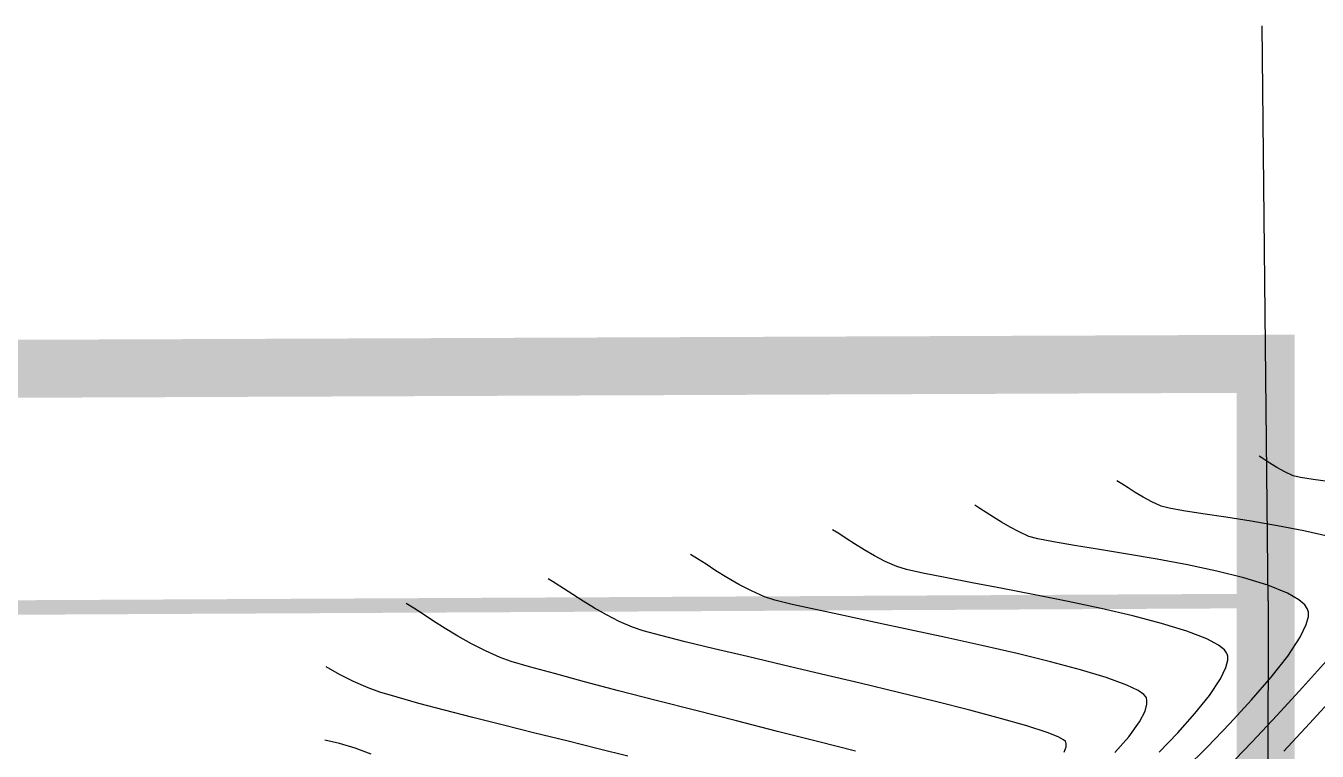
# Model space of a CAD drawing. Header units: feet. Extents: x 26064 to 27719, y 16802 to 28989.
# Drawn here: x 27492.5 to 27581.6, y 18017.2 to 18067.2 of the extents above; entities that cross this region are included whole.
import ezdxf

# ---------------------------------------------------------------- set-up
doc = ezdxf.new("R2010")
doc.units = ezdxf.units.FT
doc.header["$LTSCALE"] = 50
doc.header["$MEASUREMENT"] = 0
for name, pattern in [('DASHED', [0.75, 0.5, -0.25]), ('HIDDEN', [0.375, 0.25, -0.125]), ('HIDN25', [0.0938, 0.0625, -0.0313]), ('PHANTOM', [2.5, 1.25, -0.25, 0.25, -0.25, 0.25, -0.25])]:
    doc.linetypes.add(name, pattern=pattern)
for name, color, linetype in [('CONT-MJR', 160, 'HIDDEN'), ('CONT-MNR', 55, 'HIDN25'), ('DEMO-UTILITY', 1, 'Continuous'), ('s-adjoiners', 1, 'PHANTOM')]:
    doc.layers.add(name, color=color, linetype=linetype)

msp = doc.modelspace()

# ---------------------------------------------------------------- linework, layer by layer
at = {"layer": 'CONT-MJR', "color": 7, "extrusion": (-0.524338, -0.85151, 0)}
msp.add_line((27568.12559, 18035.6225, 630), (27567.7776, 18035.83679, 630), dxfattribs=at)
at = {"layer": 'CONT-MJR', "color": 7, "extrusion": (-0.544357, -0.838854, 0)}
msp.add_line((27568.55272, 18035.34532, 630), (27568.12559, 18035.6225, 630), dxfattribs=at)
at = {"layer": 'CONT-MJR', "color": 7, "extrusion": (-0.538244, -0.842789, 0)}
msp.add_line((27569.04773, 18035.02919, 630), (27568.55272, 18035.34532, 630), dxfattribs=at)
at = {"layer": 'CONT-MJR', "color": 7, "extrusion": (-0.514702, -0.857369, 0)}
msp.add_line((27569.59933, 18034.69805, 630), (27569.04773, 18035.02919, 630), dxfattribs=at)
at = {"layer": 'CONT-MJR', "color": 7}
for p, q in [((27570.19623, 18034.37586, 630), (27569.59933, 18034.69805, 630)), ((27570.82716, 18034.08656, 630), (27570.19623, 18034.37586, 630)), ((27572.38483, 18033.76508, 630), (27571.39223, 18033.94035, 630)), ((27575.30196, 18033.31841, 630), (27573.71729, 18033.55852, 630)), ((27577.05118, 18033.04252, 630), (27575.30196, 18033.31841, 630)), ((27580.69263, 18032.37439, 630), (27578.87729, 18032.72859, 630)), ((27521.42111, 18025.6337, 635), (27520.61758, 18026.1446, 635)), ((27523.22147, 18024.57948, 635), (27522.29245, 18025.10482, 635)), ((27524.19801, 18024.07922, 635), (27523.22147, 18024.57948, 635)), ((27525.97386, 18023.36382, 635), (27525.21196, 18023.62554, 635)), ((27527.24328, 18022.98785, 635), (27525.97386, 18023.36382, 635)), ((27528.94891, 18022.51399, 635), (27527.24328, 18022.98785, 635)), ((27533.38347, 18021.3379, 635), (27531.01942, 18021.95855, 635)), ((27577.09261, 18017.79229, 630), (27578.85418, 18019.6569, 630)), ((27544.34862, 18018.52986, 635), (27541.52365, 18019.248, 635))]:
    msp.add_line(p, q, dxfattribs=at)
at = {"layer": 'CONT-MJR', "color": 7, "extrusion": (-0.2505, -0.968117, 0)}
msp.add_line((27571.39223, 18033.94035, 630), (27570.82716, 18034.08656, 630), dxfattribs=at)
at = {"layer": 'CONT-MJR', "color": 7, "extrusion": (-0.153194, -0.988196, 0)}
msp.add_line((27573.71729, 18033.55852, 630), (27572.38483, 18033.76508, 630), dxfattribs=at)
at = {"layer": 'CONT-MJR', "color": 7, "extrusion": (-0.169425, -0.985543, 0)}
msp.add_line((27578.87729, 18032.72859, 630), (27577.05118, 18033.04252, 630), dxfattribs=at)
at = {"layer": 'CONT-MJR', "color": 7, "extrusion": (-0.225138, -0.974327, 0)}
msp.add_line((27582.40955, 18031.97766, 630), (27580.69263, 18032.37439, 630), dxfattribs=at)
at = {"layer": 'CONT-MJR', "color": 7, "extrusion": (-0.519454, -0.854498, 0)}
msp.add_line((27519.25451, 18027.02637, 635), (27518.71525, 18027.35419, 635), dxfattribs=at)
at = {"layer": 'CONT-MJR', "color": 7, "extrusion": (0.541276, 0.840845, 0)}
msp.add_line((27519.892, 18026.616, 635), (27519.25451, 18027.02637, 635), dxfattribs=at)
at = {"layer": 'CONT-MJR', "color": 7, "extrusion": (0.544803, 0.838564, 0)}
msp.add_line((27520.61758, 18026.1446, 635), (27519.892, 18026.616, 635), dxfattribs=at)
at = {"layer": 'CONT-MJR', "color": 7, "extrusion": (0.518872, 0.854852, 0)}
msp.add_line((27522.29245, 18025.10482, 635), (27521.42111, 18025.6337, 635), dxfattribs=at)
at = {"layer": 'CONT-MJR', "color": 7, "extrusion": (-0.408417, -0.912796, 0)}
msp.add_line((27525.21196, 18023.62554, 635), (27524.19801, 18024.07922, 635), dxfattribs=at)
at = {"layer": 'CONT-MJR', "color": 7, "extrusion": (0.747361, -0.664418, 0)}
msp.add_line((27580.59611, 18021.54832, 630), (27582.24526, 18023.40335, 630), dxfattribs=at)
at = {"layer": 'CONT-MJR', "color": 7, "extrusion": (-0.259098, -0.965851, 0)}
msp.add_line((27531.01942, 18021.95855, 635), (27528.94891, 18022.51399, 635), dxfattribs=at)
at = {"layer": 'CONT-MJR', "color": 7, "extrusion": (0.735578, -0.67744, 0)}
msp.add_line((27578.85418, 18019.6569, 630), (27580.59611, 18021.54832, 630), dxfattribs=at)
at = {"layer": 'CONT-MJR', "color": 7, "extrusion": (-0.250619, -0.968086, 0)}
msp.add_line((27535.96975, 18020.66836, 635), (27533.38347, 18021.3379, 635), dxfattribs=at)
at = {"layer": 'CONT-MJR', "color": 7, "extrusion": (-0.248455, -0.968643, 0)}
msp.add_line((27538.70692, 18019.96629, 635), (27535.96975, 18020.66836, 635), dxfattribs=at)
at = {"layer": 'CONT-MJR', "color": 7, "extrusion": (-0.247097, -0.968991, 0)}
msp.add_line((27541.52365, 18019.248, 635), (27538.70692, 18019.96629, 635), dxfattribs=at)
at = {"layer": 'CONT-MJR', "color": 7, "extrusion": (-0.246231, -0.969211, 0)}
msp.add_line((27547.11051, 18017.8282, 635), (27544.34862, 18018.52986, 635), dxfattribs=at)
at = {"layer": 'CONT-MJR', "color": 7, "extrusion": (-0.246691, -0.969094, 0)}
msp.add_line((27549.73798, 18017.15935, 635), (27547.11051, 18017.8282, 635), dxfattribs=at)
at = {"layer": 'CONT-MJR', "color": 7, "extrusion": (0.720484, -0.693472, 0)}
msp.add_line((27575.38455, 18016.01769, 630), (27577.09261, 18017.79229, 630), dxfattribs=at)
at = {"layer": 'CONT-MNR', "color": 7, "extrusion": (0.527567, 0.849513, 0)}
msp.add_line((27577.92088, 18037.32786, 629), (27577.59007, 18037.5333, 629), dxfattribs=at)
at = {"layer": 'CONT-MNR', "color": 7, "extrusion": (-0.544244, -0.838927, 0)}
msp.add_line((27578.33738, 18037.05766, 629), (27577.92088, 18037.32786, 629), dxfattribs=at)
at = {"layer": 'CONT-MNR', "color": 7, "extrusion": (0.528106, 0.849178, 0)}
msp.add_line((27578.8245, 18036.75473, 629), (27578.33738, 18037.05766, 629), dxfattribs=at)
at = {"layer": 'CONT-MNR', "color": 7, "extrusion": (0.48832, 0.872665, 0)}
msp.add_line((27579.36713, 18036.45108, 629), (27578.8245, 18036.75473, 629), dxfattribs=at)
at = {"layer": 'CONT-MNR', "color": 7, "extrusion": (0.423171, 0.90605, 0)}
msp.add_line((27579.9502, 18036.17876, 629), (27579.36713, 18036.45108, 629), dxfattribs=at)
at = {"layer": 'CONT-MNR', "color": 7}
for p, q in [((27580.44286, 18036.0601, 629), (27579.9502, 18036.17876, 629)), ((27558.32457, 18033.92048, 631), (27557.96513, 18034.14027, 631)), ((27558.75677, 18033.64095, 631), (27558.32457, 18033.92048, 631)), ((27559.80456, 18032.97663, 631), (27559.253, 18033.32017, 631)), ((27548.57838, 18032.18343, 632), (27548.15266, 18032.44375, 632)), ((27550.33126, 18031.06555, 632), (27549.678, 18031.47243, 632)), ((27538.83219, 18030.44639, 633), (27538.34019, 18030.74723, 633)), ((27539.42376, 18030.06377, 633), (27538.83219, 18030.44639, 633)), ((27551.03974, 18030.6536, 632), (27550.33126, 18031.06555, 632)), ((27572.64639, 18030.01779, 631), (27570.5675, 18030.41232, 631)), ((27552.58108, 18029.90215, 632), (27551.79312, 18030.25851, 632)), ((27576.55235, 18029.11865, 631), (27574.66977, 18029.58649, 631)), ((27529.00975, 18028.75768, 634), (27528.52772, 18029.05071, 634)), ((27543.45804, 18027.80995, 633), (27542.54741, 18028.22178, 633)), ((27544.16278, 18027.59126, 633), (27543.45804, 18027.80995, 633)), ((27564.40619, 18027.49883, 632), (27562.1077, 18027.9622, 632)), ((27580.34856, 18027.61632, 631), (27579.55396, 18028.07431, 631)), ((27531.72531, 18027.04004, 634), (27530.94643, 18027.5128, 634)), ((27545.35959, 18027.29701, 633), (27544.16278, 18027.59126, 633)), ((27566.68768, 18027.01009, 632), (27564.40619, 18027.49883, 632)), ((27580.96896, 18026.8866, 631), (27580.9183, 18027.01177, 631)), ((27580.99814, 18026.754, 631), (27580.96896, 18026.8866, 631)), ((27533.42865, 18026.12327, 634), (27532.55574, 18026.57045, 634)), ((27551.1141, 18026.05363, 633), (27548.91409, 18026.51891, 633)), ((27580.43025, 18025.02495, 631), (27580.85504, 18025.90313, 631)), ((27580.85504, 18025.90313, 631), (27580.99688, 18026.44982, 631)), ((27580.99688, 18026.44982, 631), (27580.99814, 18026.754, 631)), ((27536.30854, 18025.14009, 634), (27535.07091, 18025.47657, 634)), ((27555.96551, 18025.01705, 633), (27553.49086, 18025.54992, 633)), ((27573.99311, 18024.91134, 632), (27572.60488, 18025.44662, 632)), ((27544.77411, 18023.10408, 634), (27542.28067, 18023.6903, 634)), ((27575.30538, 18022.93841, 632), (27575.42924, 18023.44013, 632)), ((27575.39816, 18023.85258, 632), (27575.3538, 18023.95683, 632)), ((27575.42924, 18023.44013, 632), (27575.42674, 18023.72573, 632)), ((27578.43149, 18022.268, 631), (27579.57533, 18023.72928, 631)), ((27514.12309, 18022.46231, 636), (27513.19559, 18022.97429, 636)), ((27547.39374, 18022.48829, 634), (27544.77411, 18023.10408, 634)), ((27550.06446, 18021.85607, 634), (27547.39374, 18022.48829, 634)), ((27567.0482, 18022.24031, 633), (27565.26652, 18022.7797, 633)), ((27574.92739, 18022.1506, 632), (27575.30538, 18022.93841, 632)), ((27516.08892, 18021.53334, 636), (27515.09015, 18021.97642, 636)), ((27552.71115, 18021.22057, 634), (27550.06446, 18021.85607, 634)), ((27569.25702, 18021.34255, 633), (27568.45479, 18021.72747, 633)), ((27577.07485, 18020.69933, 631), (27578.43149, 18022.268, 631)), ((27519.60373, 18020.46132, 636), (27518.09557, 18020.88261, 636)), ((27557.63205, 18019.99232, 634), (27555.25872, 18020.59494, 634)), ((27569.78978, 18020.90089, 633), (27569.64376, 18021.07177, 633)), ((27569.82735, 18020.81856, 633), (27569.78978, 18020.90089, 633)), ((27569.8558, 18020.69191, 633), (27569.82735, 18020.81856, 633)), ((27571.97508, 18018.43435, 632), (27573.15795, 18019.75679, 632)), ((27525.43246, 18018.95491, 636), (27523.33176, 18019.48571, 636)), ((27574.02758, 18017.47268, 631), (27575.58151, 18019.08148, 631)), ((27579.30073, 18017.16127, 629), (27581.07796, 18019.07284, 629)), ((27514.1269, 18017.6831, 637), (27513.09796, 18017.92413, 637)), ((27570.69417, 18017.09963, 632), (27571.97508, 18018.43435, 632)), ((27515.19179, 18017.37248, 637), (27514.1269, 18017.6831, 637)), ((27534.02287, 18016.81941, 636), (27531.9663, 18017.3316, 636)), ((27564.25655, 18017.78454, 634), (27564.22902, 18017.83489, 634)), ((27564.27048, 18017.4619, 634), (27564.27799, 18017.6841, 634))]:
    msp.add_line(p, q, dxfattribs=at)
at = {"layer": 'CONT-MNR', "color": 7, "extrusion": (-0.153617, -0.988131, 0)}
msp.add_line((27581.31901, 18035.92389, 629), (27580.44286, 18036.0601, 629), dxfattribs=at)
at = {"layer": 'CONT-MNR', "color": 7, "extrusion": (-0.134805, -0.990872, 0)}
msp.add_line((27582.49167, 18035.76436, 629), (27581.31901, 18035.92389, 629), dxfattribs=at)
at = {"layer": 'CONT-MNR', "color": 7, "extrusion": (-0.54288, -0.83981, 0)}
for p, q in [((27559.253, 18033.32017, 631), (27558.75677, 18033.64095, 631)), ((27549.678, 18031.47243, 632), (27549.09027, 18031.85236, 632)), ((27540.103, 18029.6247, 633), (27539.42376, 18030.06377, 633))]:
    msp.add_line(p, q, dxfattribs=at)
at = {"layer": 'CONT-MNR', "color": 7, "extrusion": (-0.54308, -0.839681, 0)}
msp.add_line((27549.09027, 18031.85236, 632), (27548.57838, 18032.18343, 632), dxfattribs=at)
at = {"layer": 'CONT-MNR', "color": 7, "extrusion": (0.502654, 0.864488, 0)}
msp.add_line((27560.40274, 18032.62882, 631), (27559.80456, 18032.97663, 631), dxfattribs=at)
at = {"layer": 'CONT-MNR', "color": 7, "extrusion": (-0.464443, -0.885603, 0)}
for p, q in [((27561.03883, 18032.29523, 631), (27560.40274, 18032.62882, 631)), ((27551.79312, 18030.25851, 632), (27551.03974, 18030.6536, 632)), ((27542.54741, 18028.22178, 633), (27541.67674, 18028.67839, 633))]:
    msp.add_line(p, q, dxfattribs=at)
at = {"layer": 'CONT-MNR', "color": 7, "extrusion": (-0.412069, -0.911153, 0)}
msp.add_line((27561.70412, 18031.99435, 631), (27561.03883, 18032.29523, 631), dxfattribs=at)
at = {"layer": 'CONT-MNR', "color": 7, "extrusion": (0.262633, 0.964896, 0)}
msp.add_line((27562.32517, 18031.82531, 631), (27561.70412, 18031.99435, 631), dxfattribs=at)
at = {"layer": 'CONT-MNR', "color": 7, "extrusion": (-0.188886, -0.981999, 0)}
msp.add_line((27563.4024, 18031.61811, 631), (27562.32517, 18031.82531, 631), dxfattribs=at)
at = {"layer": 'CONT-MNR', "color": 7, "extrusion": (-0.166901, -0.985974, 0)}
msp.add_line((27564.85053, 18031.37297, 631), (27563.4024, 18031.61811, 631), dxfattribs=at)
at = {"layer": 'CONT-MNR', "color": 7, "extrusion": (-0.161004, -0.986954, 0)}
msp.add_line((27566.58428, 18031.09014, 631), (27564.85053, 18031.37297, 631), dxfattribs=at)
at = {"layer": 'CONT-MNR', "color": 7, "extrusion": (-0.163381, -0.986563, 0)}
msp.add_line((27568.51837, 18030.76985, 631), (27566.58428, 18031.09014, 631), dxfattribs=at)
at = {"layer": 'CONT-MNR', "color": 7, "extrusion": (-0.171882, -0.985118, 0)}
msp.add_line((27570.5675, 18030.41232, 631), (27568.51837, 18030.76985, 631), dxfattribs=at)
at = {"layer": 'CONT-MNR', "color": 7, "extrusion": (-0.528687, -0.848817, 0)}
msp.add_line((27540.85796, 18029.15447, 633), (27540.103, 18029.6247, 633), dxfattribs=at)
at = {"layer": 'CONT-MNR', "color": 7, "extrusion": (-0.281521, -0.959555, 0)}
msp.add_line((27553.24856, 18029.70632, 632), (27552.58108, 18029.90215, 632), dxfattribs=at)
at = {"layer": 'CONT-MNR', "color": 7, "extrusion": (-0.216579, -0.976265, 0)}
msp.add_line((27554.3942, 18029.45217, 632), (27553.24856, 18029.70632, 632), dxfattribs=at)
at = {"layer": 'CONT-MNR', "color": 7, "extrusion": (-0.208474, -0.978028, 0)}
msp.add_line((27574.66977, 18029.58649, 631), (27572.64639, 18030.01779, 631), dxfattribs=at)
at = {"layer": 'CONT-MNR', "color": 7, "extrusion": (-0.541276, -0.840845, 0)}
msp.add_line((27529.57959, 18028.39085, 634), (27529.00975, 18028.75768, 634), dxfattribs=at)
at = {"layer": 'CONT-MNR', "color": 7, "extrusion": (-0.502654, -0.864488, 0)}
msp.add_line((27541.67674, 18028.67839, 633), (27540.85796, 18029.15447, 633), dxfattribs=at)
at = {"layer": 'CONT-MNR', "color": 7, "extrusion": (-0.195339, -0.980736, 0)}
msp.add_line((27555.93545, 18029.14518, 632), (27554.3942, 18029.45217, 632), dxfattribs=at)
at = {"layer": 'CONT-MNR', "color": 7, "extrusion": (-0.187678, -0.982231, 0)}
msp.add_line((27557.78981, 18028.79087, 632), (27555.93545, 18029.14518, 632), dxfattribs=at)
at = {"layer": 'CONT-MNR', "color": 7, "extrusion": (-0.186672, -0.982422, 0)}
msp.add_line((27559.87473, 18028.39471, 632), (27557.78981, 18028.79087, 632), dxfattribs=at)
at = {"layer": 'CONT-MNR', "color": 7, "extrusion": (-0.291156, -0.956676, 0)}
msp.add_line((27578.20884, 18028.61452, 631), (27576.55235, 18029.11865, 631), dxfattribs=at)
at = {"layer": 'CONT-MNR', "color": 7, "extrusion": (-0.372676, -0.927962, 0)}
msp.add_line((27579.55396, 18028.07431, 631), (27578.20884, 18028.61452, 631), dxfattribs=at)
at = {"layer": 'CONT-MNR', "color": 7, "extrusion": (-0.544803, -0.838564, 0)}
msp.add_line((27530.22817, 18027.96948, 634), (27529.57959, 18028.39085, 634), dxfattribs=at)
at = {"layer": 'CONT-MNR', "color": 7, "extrusion": (-0.536549, -0.843869, 0)}
msp.add_line((27530.94643, 18027.5128, 634), (27530.22817, 18027.96948, 634), dxfattribs=at)
at = {"layer": 'CONT-MNR', "color": 7, "extrusion": (-0.190159, -0.981753, 0)}
msp.add_line((27562.1077, 18027.9622, 632), (27559.87473, 18028.39471, 632), dxfattribs=at)
at = {"layer": 'CONT-MNR', "color": 7, "extrusion": (-0.492228, -0.870466, 0)}
msp.add_line((27532.55574, 18026.57045, 634), (27531.72531, 18027.04004, 634), dxfattribs=at)
at = {"layer": 'CONT-MNR', "color": 7, "extrusion": (-0.218524, -0.975832, 0)}
msp.add_line((27546.96964, 18026.93646, 633), (27545.35959, 18027.29701, 633), dxfattribs=at)
at = {"layer": 'CONT-MNR', "color": 7, "extrusion": (-0.209955, -0.977711, 0)}
msp.add_line((27548.91409, 18026.51891, 633), (27546.96964, 18026.93646, 633), dxfattribs=at)
at = {"layer": 'CONT-MNR', "color": 7, "extrusion": (-0.227011, -0.973892, 0)}
msp.add_line((27568.86964, 18026.50148, 632), (27566.68768, 18027.01009, 632), dxfattribs=at)
at = {"layer": 'CONT-MNR', "color": 7, "extrusion": (-0.664537, -0.747255, 0)}
msp.add_line((27580.75165, 18027.25786, 631), (27580.34856, 18027.61632, 631), dxfattribs=at)
at = {"layer": 'CONT-MNR', "color": 7, "extrusion": (0.827997, 0.560733, 0)}
msp.add_line((27580.9183, 18027.01177, 631), (27580.75165, 18027.25786, 631), dxfattribs=at)
at = {"layer": 'CONT-MNR', "color": 7, "extrusion": (-0.408417, -0.912796, 0)}
msp.add_line((27534.335, 18025.71775, 634), (27533.42865, 18026.12327, 634), dxfattribs=at)
at = {"layer": 'CONT-MNR', "color": 7, "extrusion": (-0.207328, -0.978271, 0)}
msp.add_line((27553.49086, 18025.54992, 633), (27551.1141, 18026.05363, 633), dxfattribs=at)
at = {"layer": 'CONT-MNR', "color": 7, "extrusion": (-0.252999, -0.967467, 0)}
msp.add_line((27570.86955, 18025.97849, 632), (27568.86964, 18026.50148, 632), dxfattribs=at)
at = {"layer": 'CONT-MNR', "color": 7, "extrusion": (-0.293043, -0.956099, 0)}
msp.add_line((27572.60488, 18025.44662, 632), (27570.86955, 18025.97849, 632), dxfattribs=at)
at = {"layer": 'CONT-MNR', "color": 7, "extrusion": (-0.31143, -0.950269, 0)}
msp.add_line((27535.07091, 18025.47657, 634), (27534.335, 18025.71775, 634), dxfattribs=at)
at = {"layer": 'CONT-MNR', "color": 7, "extrusion": (-0.243947, -0.969788, 0)}
msp.add_line((27537.97278, 18024.72145, 634), (27536.30854, 18025.14009, 634), dxfattribs=at)
at = {"layer": 'CONT-MNR', "color": 7, "extrusion": (-0.2164, -0.976305, 0)}
msp.add_line((27558.45924, 18024.46431, 633), (27555.96551, 18025.01705, 633), dxfattribs=at)
at = {"layer": 'CONT-MNR', "color": 7, "extrusion": (0.834674, -0.550745, 0)}
msp.add_line((27579.57533, 18023.72928, 631), (27580.43025, 18025.02495, 631), dxfattribs=at)
at = {"layer": 'CONT-MNR', "color": 7, "extrusion": (-0.235134, -0.971963, 0)}
msp.add_line((27539.98852, 18024.23381, 634), (27537.97278, 18024.72145, 634), dxfattribs=at)
at = {"layer": 'CONT-MNR', "color": 7, "extrusion": (-0.230719, -0.97302, 0)}
msp.add_line((27542.28067, 18023.6903, 634), (27539.98852, 18024.23381, 634), dxfattribs=at)
at = {"layer": 'CONT-MNR', "color": 7, "extrusion": (-0.225484, -0.974247, 0)}
msp.add_line((27560.89321, 18023.90098, 633), (27558.45924, 18024.46431, 633), dxfattribs=at)
at = {"layer": 'CONT-MNR', "color": 7, "extrusion": (-0.468474, -0.883478, 0)}
msp.add_line((27574.79832, 18024.48437, 632), (27573.99311, 18024.91134, 632), dxfattribs=at)
at = {"layer": 'CONT-MNR', "color": 7, "extrusion": (-0.623759, -0.781616, 0)}
msp.add_line((27575.19637, 18024.16672, 632), (27574.79832, 18024.48437, 632), dxfattribs=at)
at = {"layer": 'CONT-MNR', "color": 7, "extrusion": (0.799969, 0.600042, 0)}
msp.add_line((27575.3538, 18023.95683, 632), (27575.19637, 18024.16672, 632), dxfattribs=at)
at = {"layer": 'CONT-MNR', "color": 7, "extrusion": (-0.238866, -0.971052, 0)}
msp.add_line((27563.18858, 18023.33635, 633), (27560.89321, 18023.90098, 633), dxfattribs=at)
at = {"layer": 'CONT-MNR', "color": 7, "extrusion": (-0.258762, -0.965941, 0)}
msp.add_line((27565.26652, 18022.7797, 633), (27563.18858, 18023.33635, 633), dxfattribs=at)
at = {"layer": 'CONT-MNR', "color": 7, "extrusion": (0.975536, 0.219838, 0)}
msp.add_line((27575.42674, 18023.72573, 632), (27575.39816, 18023.85258, 632), dxfattribs=at)
at = {"layer": 'CONT-MNR', "color": 7, "extrusion": (-0.448955, -0.893554, 0)}
msp.add_line((27515.09015, 18021.97642, 636), (27514.12309, 18022.46231, 636), dxfattribs=at)
at = {"layer": 'CONT-MNR', "color": 7, "extrusion": (-0.334627, -0.942351, 0)}
msp.add_line((27516.90411, 18021.24387, 636), (27516.08892, 18021.53334, 636), dxfattribs=at)
at = {"layer": 'CONT-MNR', "color": 7, "extrusion": (-0.342542, -0.939502, 0)}
msp.add_line((27568.45479, 18021.72747, 633), (27567.0482, 18022.24031, 633), dxfattribs=at)
at = {"layer": 'CONT-MNR', "color": 7, "extrusion": (0.831368, -0.555722, 0)}
msp.add_line((27574.16723, 18021.0134, 632), (27574.92739, 18022.1506, 632), dxfattribs=at)
at = {"layer": 'CONT-MNR', "color": 7, "extrusion": (-0.290161, -0.956978, 0)}
msp.add_line((27518.09557, 18020.88261, 636), (27516.90411, 18021.24387, 636), dxfattribs=at)
at = {"layer": 'CONT-MNR', "color": 7, "extrusion": (-0.238493, -0.971144, 0)}
msp.add_line((27555.25872, 18020.59494, 634), (27552.71115, 18021.22057, 634), dxfattribs=at)
at = {"layer": 'CONT-MNR', "color": 7, "extrusion": (-0.573554, -0.819168, 0)}
msp.add_line((27569.64376, 18021.07177, 633), (27569.25702, 18021.34255, 633), dxfattribs=at)
at = {"layer": 'CONT-MNR', "color": 7, "extrusion": (0.999996, 0.002783, 0)}
msp.add_line((27569.85658, 18020.41134, 633), (27569.8558, 18020.69191, 633), dxfattribs=at)
at = {"layer": 'CONT-MNR', "color": 7, "extrusion": (0.779657, -0.626207, 0)}
msp.add_line((27573.15795, 18019.75679, 632), (27574.16723, 18021.0134, 632), dxfattribs=at)
at = {"layer": 'CONT-MNR', "color": 7, "extrusion": (0.734816, -0.678267, 0)}
msp.add_line((27575.58151, 18019.08148, 631), (27577.07485, 18020.69933, 631), dxfattribs=at)
at = {"layer": 'CONT-MNR', "color": 7, "extrusion": (0.736472, -0.676468, 0)}
msp.add_line((27581.07796, 18019.07284, 629), (27582.89724, 18021.05349, 629), dxfattribs=at)
at = {"layer": 'CONT-MNR', "color": 7, "extrusion": (-0.257058, -0.966396, 0)}
msp.add_line((27521.36898, 18019.99177, 636), (27519.60373, 18020.46132, 636), dxfattribs=at)
at = {"layer": 'CONT-MNR', "color": 7, "extrusion": (-0.249664, -0.968333, 0)}
msp.add_line((27523.33176, 18019.48571, 636), (27521.36898, 18019.99177, 636), dxfattribs=at)
at = {"layer": 'CONT-MNR', "color": 7, "extrusion": (-0.257688, -0.966228, 0)}
msp.add_line((27559.75605, 18019.42586, 634), (27557.63205, 18019.99232, 634), dxfattribs=at)
at = {"layer": 'CONT-MNR', "color": 7, "extrusion": (0.888702, -0.458485, 0)}
msp.add_line((27569.34852, 18019.19253, 633), (27569.72867, 18019.92939, 633), dxfattribs=at)
at = {"layer": 'CONT-MNR', "color": 7, "extrusion": (0.966538, -0.256525, 0)}
msp.add_line((27569.72867, 18019.92939, 633), (27569.85658, 18020.41134, 633), dxfattribs=at)
at = {"layer": 'CONT-MNR', "color": 7, "extrusion": (-0.242129, -0.970244, 0)}
msp.add_line((27527.61151, 18018.41111, 636), (27525.43246, 18018.95491, 636), dxfattribs=at)
at = {"layer": 'CONT-MNR', "color": 7, "extrusion": (-0.276199, -0.9611, 0)}
msp.add_line((27561.5556, 18018.90871, 634), (27559.75605, 18019.42586, 634), dxfattribs=at)
at = {"layer": 'CONT-MNR', "color": 7, "extrusion": (0.308902, 0.951094, 0)}
msp.add_line((27562.95561, 18018.45401, 634), (27561.5556, 18018.90871, 634), dxfattribs=at)
at = {"layer": 'CONT-MNR', "color": 7, "extrusion": (0.810366, -0.585924, 0)}
msp.add_line((27568.60369, 18018.16239, 633), (27569.34852, 18019.19253, 633), dxfattribs=at)
at = {"layer": 'CONT-MNR', "color": 7, "extrusion": (-0.240693, -0.970601, 0)}
msp.add_line((27529.80932, 18017.86609, 636), (27527.61151, 18018.41111, 636), dxfattribs=at)
at = {"layer": 'CONT-MNR', "color": 7, "extrusion": (0.368538, 0.929613, 0)}
msp.add_line((27563.73746, 18018.14405, 634), (27562.95561, 18018.45401, 634), dxfattribs=at)
at = {"layer": 'CONT-MNR', "color": 7, "extrusion": (-0.475453, -0.879741, 0)}
msp.add_line((27564.10137, 18017.94737, 634), (27563.73746, 18018.14405, 634), dxfattribs=at)
at = {"layer": 'CONT-MNR', "color": 7, "extrusion": (0.661163, 0.750242, 0)}
msp.add_line((27564.22902, 18017.83489, 634), (27564.10137, 18017.94737, 634), dxfattribs=at)
at = {"layer": 'CONT-MNR', "color": 7, "extrusion": (0.753255, -0.657728, 0)}
msp.add_line((27567.64637, 18017.06602, 633), (27568.60369, 18018.16239, 633), dxfattribs=at)
at = {"layer": 'CONT-MNR', "color": 7, "extrusion": (-0.343692, -0.939083, 0)}
msp.add_line((27516.30537, 18016.96492, 637), (27515.19179, 18017.37248, 637), dxfattribs=at)
at = {"layer": 'CONT-MNR', "color": 7, "extrusion": (-0.24052, -0.970644, 0)}
msp.add_line((27531.9663, 18017.3316, 636), (27529.80932, 18017.86609, 636), dxfattribs=at)
at = {"layer": 'CONT-MNR', "color": 7, "extrusion": (0.950054, -0.312085, 0)}
msp.add_line((27564.14591, 18017.08267, 634), (27564.27048, 18017.4619, 634), dxfattribs=at)
at = {"layer": 'CONT-MNR', "color": 7, "extrusion": (0.977955, 0.208814, 0)}
msp.add_line((27564.27799, 18017.6841, 634), (27564.25655, 18017.78454, 634), dxfattribs=at)
at = {"layer": 'CONT-MNR', "color": 7, "extrusion": (0.707822, -0.70639, 0)}
msp.add_line((27572.48915, 18015.93113, 631), (27574.02758, 18017.47268, 631), dxfattribs=at)
at = {"layer": 'DEMO-UTILITY', "color": 1, "linetype": 'DASHED', "const_width": 4}
msp.add_lwpolyline([(27139.07639, 16837.55616), (27136.77996, 16836.40038), (27176.86763, 16836.40038), (27177.08777, 16899.81834), (27306.13781, 16899.37037), (27307.17391, 17114.23636), (27497.1933, 17113.50827), (27496.89571, 17057.7123), (27575.39252, 17057.1509), (27578.04835, 18013.41051), (27578.04835, 18043.90918), (26750.68492, 18040.58724), (26748.26576, 18022.94146), (26393.41176, 18022.94146)], dxfattribs=at)
at = {"layer": 's-adjoiners', "color": 7}
for q in [(27577.7971, 18067.24391), (27578.18345, 18013.41014)]:
    msp.add_line((27578.22467, 18027.53358), q, dxfattribs=at)
at = {"layer": 's-adjoiners', "color": 7, "const_width": 1}
msp.add_lwpolyline([(27158.33043, 18025.33344), (27578.22467, 18027.53358)], dxfattribs=at)

doc.saveas('drawing.dxf')
